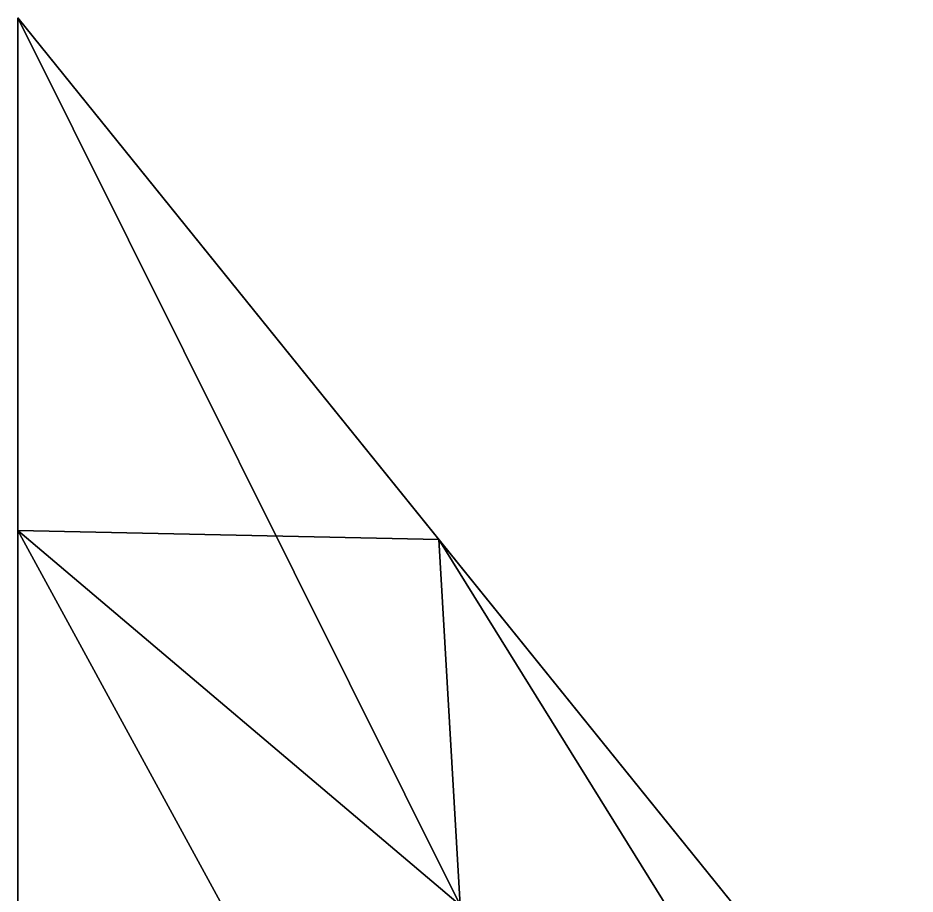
# Model space of a CAD drawing. Header units: metres. Extents: x -0.98 to 0.98, y -0.47 to 1.2.
# Drawn here: x 0.6 to 0.8419, y 0.9636 to 1.2 of the extents above; entities that cross this region are included whole.
import ezdxf

# ---------------------------------------------------------------- set-up
doc = ezdxf.new("R2010")
doc.units = ezdxf.units.M

msp = doc.modelspace()

# ---------------------------------------------------------------- linework, layer by layer
at = {"layer": 'Banana'}
for points in [[(0.71921, 0.96063, -0.09211), (0.6, 1.2, -0.1), (0.6, 1.06172, -0.1)], [(0.71921, 0.96063, -0.09211), (0.71351, 1.05932, -0.09211), (0.6, 1.2, -0.1)], [(0.6, 1.06172, 0.1), (0.6, 1.2, 0.1), (0.71351, 1.05932, 0.09211)], [(0.6, 1.06172, 0.04766), (0.6, 1.2, 0.1), (0.6, 1.06172, 0.1)], [(0.6, 1.06172, 0.04766), (0.6, 1.2, 0.04766), (0.6, 1.2, 0.1)], [(0.6, 1.06172, 0), (0.6, 1.2, 0.04766), (0.6, 1.06172, 0.04766)], [(0.6, 1.06172, 0), (0.6, 1.2, 0), (0.6, 1.2, 0.04766)], [(0.6, 1.06172, -0.04766), (0.6, 1.2, 0), (0.6, 1.06172, 0)], [(0.6, 1.06172, -0.04766), (0.6, 1.2, -0.04766), (0.6, 1.2, 0)], [(0.6, 1.06172, -0.1), (0.6, 1.2, -0.04766), (0.6, 1.06172, -0.04766)], [(0.6, 1.06172, -0.1), (0.6, 1.2, -0.1), (0.6, 1.2, -0.04766)], [(0.83696, 0.90634, 0.07062), (0.6, 1.2, 0), (0.83696, 0.90634, -0.07063)], [(0.6, 1.2, 0.04766), (0.83696, 0.90634, 0.07062), (0.71351, 1.05932, 0.09211)], [(0.6, 1.2, 0.04766), (0.6, 1.2, 0), (0.83696, 0.90634, 0.07062)], [(0.6, 1.2, 0), (0.6, 1.2, -0.04766), (0.83696, 0.90634, -0.07063)], [(0.6, 1.2, -0.1), (0.71351, 1.05932, -0.09211), (0.6, 1.2, -0.04766)], [(0.6, 1.2, -0.04766), (0.71351, 1.05932, -0.09211), (0.83696, 0.90634, -0.07063)], [(0.6, 1.2, 0.1), (0.6, 1.2, 0.04766), (0.71351, 1.05932, 0.09211)], [(0.72806, 0.82677, -0.09211), (0.6, 1.06172, -0.1), (0.6, 0.88125, -0.1)], [(0.72806, 0.82677, -0.09211), (0.71921, 0.96063, -0.09211), (0.6, 1.06172, -0.1)], [(0.6, 0.88125, 0.1), (0.6, 1.06172, 0.1), (0.71921, 0.96063, 0.09211)], [(0.6, 1.06172, 0.1), (0.71351, 1.05932, 0.09211), (0.71921, 0.96063, 0.09211)], [(0.6, 0.88125, 0.04766), (0.6, 1.06172, 0.1), (0.6, 0.88125, 0.1)], [(0.6, 0.88125, 0.04766), (0.6, 1.06172, 0.04766), (0.6, 1.06172, 0.1)], [(0.6, 0.88125, 0), (0.6, 1.06172, 0.04766), (0.6, 0.88125, 0.04766)], [(0.6, 0.88125, 0), (0.6, 1.06172, 0), (0.6, 1.06172, 0.04766)], [(0.6, 0.88125, -0.04766), (0.6, 1.06172, 0), (0.6, 0.88125, 0)], [(0.6, 0.88125, -0.04766), (0.6, 1.06172, -0.04766), (0.6, 1.06172, 0)], [(0.6, 0.88125, -0.1), (0.6, 1.06172, -0.04766), (0.6, 0.88125, -0.04766)], [(0.6, 0.88125, -0.1), (0.6, 1.06172, -0.1), (0.6, 1.06172, -0.04766)], [(0.84192, 0.85244, -0.07063), (0.71351, 1.05932, -0.09211), (0.71921, 0.96063, -0.09211)], [(0.84192, 0.85244, -0.07063), (0.83696, 0.90634, -0.07063), (0.71351, 1.05932, -0.09211)], [(0.71921, 0.96063, 0.09211), (0.71351, 1.05932, 0.09211), (0.83696, 0.90634, 0.07062)]]:
    msp.add_3dface(points, dxfattribs=at)

doc.saveas('drawing.dxf')
